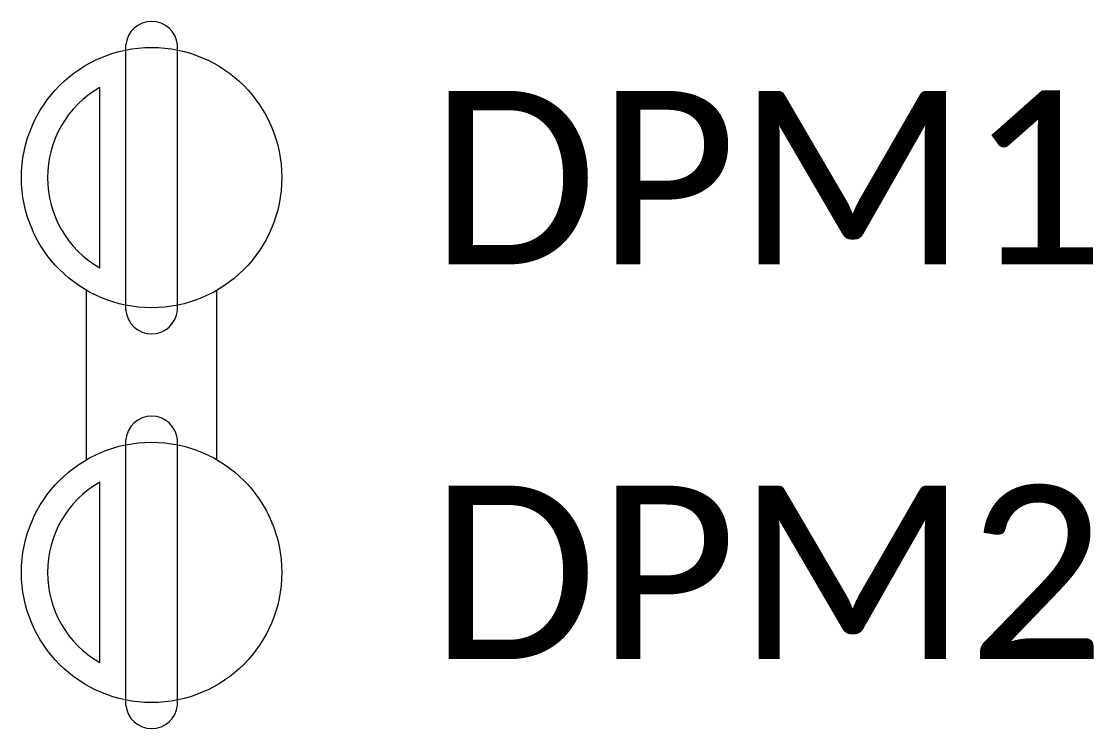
# Model space of a CAD drawing. Extents: x -0.75 to 5.43, y -2.04 to 2.04.
import ezdxf
from ezdxf.enums import TextEntityAlignment as Align

# ---------------------------------------------------------------- set-up
doc = ezdxf.new("R2010")
doc.units = 0
doc.header["$MEASUREMENT"] = 0
doc.layers.add('C-TRAF-STRC', color=181, linetype='Continuous')
doc.styles.add('EXISTING', font='calibrili.ttf')

msp = doc.modelspace()

# ---------------------------------------------------------------- linework, layer by layer
at = {"layer": 'C-TRAF-STRC'}
for p, q in [((-0.1492, 0.3723), (-0.1492, 1.9023)), ((0.1492, 0.3723), (0.1492, 1.9023)), ((-0.2992, 0.6173), (-0.2992, 1.6573)), ((-0.375, -0.4878), (-0.375, 0.4878)), ((0.375, -0.4878), (0.375, 0.4878)), ((-0.1492, -1.9023), (-0.1492, -0.3723)), ((0.1492, -1.9023), (0.1492, -0.3723)), ((-0.2992, -1.6573), (-0.2992, -0.6173))]:
    msp.add_line(p, q, dxfattribs=at)
for centre in [(0, 1.1373), (0, -1.1373)]:
    msp.add_circle(centre, 0.75, dxfattribs=at)
for centre, radius, start, end in [((0, 1.8873), 0.15, 5.73917, 174.26083), ((0, 1.1373), 0.6, 119.91713, 240.08287), ((0, 0.3873), 0.15, 185.73917, 354.26083), ((0, -0.3873), 0.15, 5.73917, 174.26083), ((0, -1.1373), 0.6, 119.91713, 240.08287), ((0, -1.8873), 0.15, 185.73917, 354.26083)]:
    msp.add_arc(centre, radius, start, end, dxfattribs=at)

# ---------------------------------------------------------------- texts
at = {"layer": 'C-TRAF-STRC', "style": 'EXISTING'}
for tag, p in [('DPM1', (1.6057, 1.1373)), ('DPM2', (1.6057, -1.1373))]:
    msp.add_attdef(tag, text='', height=1, dxfattribs=at).set_placement(p, align=Align.MIDDLE_LEFT)

doc.saveas('drawing.dxf')
